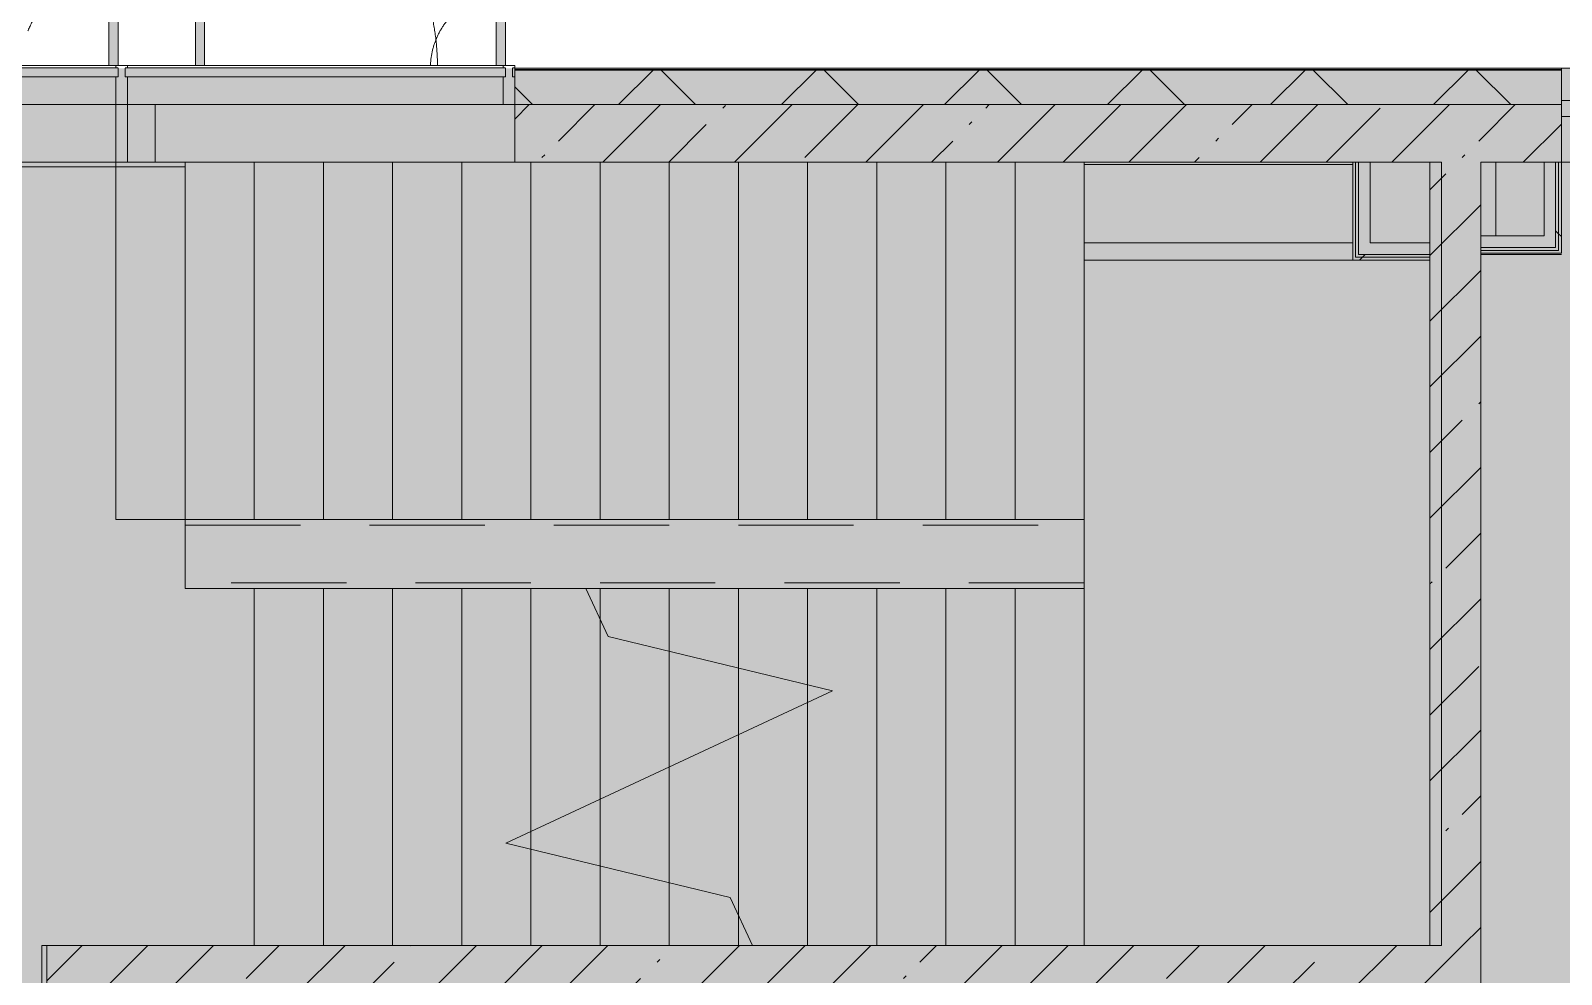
# Model space of a CAD drawing. Header units: millimetres. Extents: x 81633 to 280618, y -8553 to 29000.
# Drawn here: x 240012 to 246652, y 17625 to 21721 of the extents above; entities that cross this region are included whole.
import ezdxf

# ---------------------------------------------------------------- set-up
doc = ezdxf.new("R2010")
doc.units = ezdxf.units.MM
doc.linetypes.add('200_ШТРИХ__ш1_п0_6_', pattern=[800, 500, -300])
doc.layers.add('A-DETL-GENF-3', color=7, linetype='Continuous', lineweight=9, true_color=0xc0c0c0, transparency=0.4)
for name, color, linetype, lineweight in [('A-DETL-MBND-1', 7, '200_ШТРИХ__ш1_п0_6_', 9), ('A-GLAZ-3', 7, 'Continuous', 5), ('A-GLAZ-CWMG-2', 7, 'Continuous', 5), ('A-WALL-2', 7, 'Continuous', 5), ('I-WALL-5', 7, 'Continuous', 5)]:
    doc.layers.add(name, color=color, linetype=linetype, lineweight=lineweight)
for name, color, linetype, lineweight, true_color in [('A-FLOR-3', 7, 'Continuous', 5, 0xb7b7b7), ('A-GLAZ-2', 7, 'Continuous', 5, 0x737373), ('A-GLAZ-CWMG-4', 7, 'Continuous', 5, 0x737373), ('A-WALL-3', 7, 'Continuous', 5, 0x737373), ('A-WALL-4', 7, 'Continuous', 9, 0x737373), ('I-WALL-3', 7, 'Continuous', 5, 0xe7e7e7), ('I-WALL-4', 7, 'Continuous', 9, 0xe7e7e7), ('I-WALL-6', 7, 'Continuous', 5, 0x737373), ('S-STRS-3', 7, 'Continuous', 5, 0x737373), ('S-STRS-MBND-3', 7, 'Continuous', 5, 0x737373)]:
    doc.layers.add(name, color=color, linetype=linetype, lineweight=lineweight, true_color=true_color)
pattern_1 = [(45, (145501.93, 0), (-285.1231, 285.1231), []), (45, (145787.05, 0), (-285.1231, 285.1231), [504.031, -100.806, 16.764, -84.042])]
pattern_2 = [(45, (145501.9, 0), (-530.33, 530.33), []), (135, (145501.9, 0), (-530.33, -530.33), [])]

# ---------------------------------------------------------------- blocks, each defined once
blk = doc.blocks.new('120_Окно_СКБ_1Ст - 120_Окно_СКБ_1Ст 900х2500_h_ с форточкой-22877787-2_3_3_птичка')
at = {"layer": 'A-GLAZ-2'}
for p, q in [((-450, -127), (-450, -57)), ((-450, -57), (-380, -57)), ((450, -57), (-450, -57)), ((-380, -57), (-380, -127)), ((380, -127), (380, -57)), ((380, -57), (450, -57)), ((450, -57), (450, -127)), ((-380, -127), (-450, -127)), ((-450, -127), (-400, -127)), ((-380, -127), (-400, -127)), ((-400, -127), (-400, -137)), ((380, -87), (-380, -87)), ((-380, -87), (-380, -127)), ((-330, -137), (-330, -87)), ((-330, -107), (330, -107)), ((330, -117), (-330, -117)), ((330, -137), (330, -87)), ((380, -127), (380, -87)), ((450, -127), (380, -127)), ((400, -127), (380, -127)), ((400, -127), (450, -127)), ((400, -137), (400, -127)), ((-400, -137), (400, -137)), ((400, -137), (-400, -137))]:
    blk.add_line(p, q, dxfattribs=at)
blk = doc.blocks.new('DRS_ДПУ_распашная__2Ст_Прямоугольная1 - ВН-4_ Нр_ДО_1500х2200 глухая-26741401-2_3_3_птичка')
at = {"layer": 'A-DETL-MBND-1'}
h = blk.add_hatch(color=256, dxfattribs=at)
h.paths.add_polyline_path([(-760, 10), (-730, 10), (-730, 1050), (-770, 1050), (-770, 10)])
h.paths.add_polyline_path([(-760, 0), (-760, 10), (-770, 0)])
h = blk.add_hatch(color=256, dxfattribs=at)
h.paths.add_polyline_path([(760, 0), (770, 0), (760, 10)])
h.paths.add_polyline_path([(730, 10), (770, 10), (770, 423.1), (730, 423.1), (730, 40)])
for p, q in [((-770, 1050), (-770, 10)), ((-730, 1050), (-770, 1050)), ((-730, 10), (-730, 1050)), ((770, 423.1), (730, 423.1)), ((730, 423.1), (730, 10)), ((770, 10), (770, 423.1))]:
    blk.add_line(p, q, dxfattribs=at)
for centre, radius, start, end in [((-770, 0), 1050, 0.55196, 90), ((770, 0), 423.1, 90, 178.61029)]:
    blk.add_arc(centre, radius, start, end, dxfattribs=at)
blk = doc.blocks.new('Прямоугольный импост - Импост структурный с накладкой - 170мм-23713241-2_3_3_птичка')
at = {"layer": 'A-DETL-MBND-1'}
for p, q in [((-10, 0), (0, 0)), ((0, 0), (0, -10))]:
    blk.add_line(p, q, dxfattribs=at)
blk = doc.blocks.new('DRS_ДПУ_распашная__2Ст_Прямоугольная1 - ВН-4_ Нр_ДО_1500х2200 глухая-26857260-2_3_3_птичка')
at = {"layer": 'A-DETL-MBND-1'}
blk.add_hatch(color=256, dxfattribs=at).paths.add_polyline_path([(-662.5, 10), (-632.5, 10), (-632.5, 1050), (-672.5, 1050), (-672.5, 10)])
h = blk.add_hatch(color=256, dxfattribs=at)
h.paths.add_polyline_path([(662.5, 0), (672.5, 0), (662.5, 10)])
h.paths.add_polyline_path([(632.5, 10), (672.5, 10), (672.5, 325.6), (632.5, 325.6), (632.5, 40)])
for p, q in [((-672.5, 1050), (-672.5, 10)), ((-632.5, 1050), (-672.5, 1050)), ((-632.5, 10), (-632.5, 1050)), ((672.5, 325.6), (632.5, 325.6)), ((632.5, 325.6), (632.5, 10)), ((672.5, 10), (672.5, 325.6))]:
    blk.add_line(p, q, dxfattribs=at)
for centre, radius, start, end in [((-672.5, 0), 1050, 0.55196, 90), ((672.5, 0), 325.6, 90, 178.15712)]:
    blk.add_arc(centre, radius, start, end, dxfattribs=at)
blk = doc.blocks.new('PNS_Панель прямоугольная1 - Нр_Стекло - 40мм-22959730-2_3_3_птичка')
at = {"layer": 'A-GLAZ-2'}
blk.add_line((-756.4, -40), (760, -40), dxfattribs=at)
at = {"layer": 'A-GLAZ-3'}
for p, q in [((-770, 0), (770, 0)), ((770, 0), (-770, 0))]:
    blk.add_line(p, q, dxfattribs=at)
blk = doc.blocks.new('PNS_Панель прямоугольная1 - Нр_Стекло - 40мм-23689183-2_3_3_птичка')
at = {"layer": 'A-GLAZ-2'}
blk.add_line((-815, -40), (815, -40), dxfattribs=at)
at = {"layer": 'A-GLAZ-3'}
for p, q in [((-825, 0), (825, 0)), ((825, 0), (-825, 0))]:
    blk.add_line(p, q, dxfattribs=at)
blk = doc.blocks.new('Прямоугольный импост - Импост структурный с накладкой - 170мм-22874516-2_3_3_птичка')
at = {"layer": 'A-GLAZ-CWMG-2'}
for p, q in [((-50, -10), (-50, 0)), ((-50, 0), (-40, 0)), ((-10, 0), (0, 0)), ((0, 0), (0, -10)), ((0, -10), (-50, -10))]:
    blk.add_line(p, q, dxfattribs=at)
at = {"layer": 'A-GLAZ-CWMG-4'}
for p, q in [((-50, 40), (-50, 160)), ((-50, 160), (0, 160)), ((0, 160), (0, 40)), ((-40, 40), (-50, 40)), ((-40, 2), (-40, 40)), ((-10, 40), (-10, 2)), ((0, 40), (-10, 40))]:
    blk.add_line(p, q, dxfattribs=at)
blk = doc.blocks.new('Прямоугольный импост - Импост структурный с накладкой - 170мм-22855553-2_3_3_птичка')
at = {"layer": 'A-GLAZ-CWMG-2'}
for p, q in [((93360, 21560), (93360, 21570)), ((93360, 21570), (94880, 21570)), ((94880, 21570), (94880, 21560))]:
    blk.add_line(p, q, dxfattribs=at)
at = {"layer": 'A-GLAZ-CWMG-4'}
blk.add_line((93360, 21400), (94880, 21400), dxfattribs=at)
blk = doc.blocks.new('Прямоугольный импост - Импост структурный с накладкой - 170мм-23689142-2_3_3_птичка')
at = {"layer": 'A-GLAZ-CWMG-2'}
for p, q in [((94930, 21560), (94930, 21570)), ((94930, 21570), (96560, 21570)), ((96560, 21570), (96560, 21560))]:
    blk.add_line(p, q, dxfattribs=at)
at = {"layer": 'A-GLAZ-CWMG-4'}
blk.add_line((94930, 21400), (96560, 21400), dxfattribs=at)
blk = doc.blocks.new('Прямоугольный импост - Импост структурный с накладкой - 170мм-22874498-2_3_3_птичка')
at = {"layer": 'A-GLAZ-CWMG-2'}
for p, q in [((-25, -10), (-25, 0)), ((-25, 0), (-15, 0)), ((15, 0), (25, 0)), ((25, 0), (25, -10)), ((25, -10), (-25, -10))]:
    blk.add_line(p, q, dxfattribs=at)
at = {"layer": 'A-GLAZ-CWMG-4'}
for p, q in [((-25, 40), (-25, 160)), ((-25, 160), (25, 160)), ((25, 160), (25, 40)), ((-15, 40), (-25, 40)), ((-15, 2), (-15, 40)), ((15, 40), (15, 2)), ((25, 40), (15, 40))]:
    blk.add_line(p, q, dxfattribs=at)
blk = doc.blocks.new('Зашивка приборов отопления31 - Зашивка приборов отопления-33324104-2_3_3_птичка')
at = {"layer": 'A-WALL-3'}
for p, q in [((126595, 120), (125430, 120)), ((126595, 45), (126595, 120)), ((126595, 45), (125430, 45)), ((125430, 45), (126595, 45)), ((126595, -295), (126595, 45)), ((125430, -295), (126595, -295))]:
    blk.add_line(p, q, dxfattribs=at)

msp = doc.modelspace()

# ---------------------------------------------------------------- hatches: boundary and pattern name
at = {"layer": 'A-DETL-GENF-3'}
msp.add_hatch(color=256, dxfattribs=at).paths.add_polyline_path([(270739.9, -258), (270739.9, 21558), (238809.9, 21558), (238809.9, 27348), (230361.9, 27348), (230361.9, 5750), (234703.9, 5750), (234703.9, -258), (270432.1, -258)])
at = {"layer": 'A-WALL-2'}
h = msp.add_hatch(dxfattribs=at)
h.set_pattern_fill('FP_80', color=256, style=0, pattern_type=2)
h.set_pattern_definition([(45, (145501.93, 0), (-353.5534, 353.5534), []), (135, (145501.93, 0), (-353.5534, -353.5534), [])])
h.paths.add_polyline_path([(270731.9, 21400), (270731.9, 21550), (265652.1, 21550), (265652.1, 21400), (270581.9, 21400)])
h.paths.add_polyline_path([(264752.1, 21400), (264752.1, 21550), (263402.4, 21550), (263402.4, 21400), (264186.2, 21400)])
h.paths.add_polyline_path([(255851.9, 21400), (256751.9, 21400), (256751.9, 21550), (255452.4, 21550), (255452.4, 21400)])
h.paths.add_polyline_path([(253252.4, 21400), (254552.4, 21400), (254552.4, 21550), (253252.4, 21550)])
h.paths.add_polyline_path([(252352.4, 21400), (252352.4, 21550), (251052.1, 21550), (251052.1, 21400), (251694.4, 21400)])
h.paths.add_polyline_path([(257651.9, 21400), (258802.4, 21400), (258802.4, 21550), (257651.9, 21550)])
h.paths.add_polyline_path([(262104.2, 21400), (262502.4, 21400), (262502.4, 21550), (261102.4, 21550), (261102.4, 21400), (261602.4, 21400)])
h.paths.add_polyline_path([(247551.9, 21400), (248752.1, 21400), (248752.1, 21550), (247551.9, 21550)])
h.paths.add_polyline_path([(238561.9, 21400), (238811.9, 21400), (238807.9, 21550), (238561.9, 21550)])
h.paths.add_polyline_path([(246651.9, 21400), (246651.9, 21550), (242111.9, 21550), (242111.9, 21400), (246489.5, 21400)])
at = {"layer": 'I-WALL-3'}
for points in [[(246626.9, 20780), (246626.9, 21150), (246576.9, 21150), (246576.9, 20780)], [(246301.9, 20780), (246576.9, 20780), (246576.9, 20830), (246301.9, 20830)]]:
    msp.add_hatch(color=256, dxfattribs=at).paths.add_polyline_path(points)
at = {"layer": 'I-WALL-4'}
for points in [[(245821.9, 20750), (245821.9, 21150), (245771.9, 21150), (245771.9, 20750)], [(246081.9, 20750), (246081.9, 20800), (245821.9, 20800), (245821.9, 20750), (245969, 20750)]]:
    msp.add_hatch(color=256, dxfattribs=at).paths.add_polyline_path(points)
at = {"layer": 'I-WALL-5'}
h = msp.add_hatch(dxfattribs=at)
h.set_pattern_fill('FP_88', color=256, style=0, pattern_type=2)
h.set_pattern_definition(pattern_1)
h.paths.add_polyline_path([(246081.9, 21150), (246081.9, 21400), (242111.9, 21400), (242111.9, 21150), (245821.9, 21150)])
h.paths.add_polyline_path([(238704, 21150), (238811.9, 21150), (238809.9, 21400), (238531.9, 21400), (238531.9, 21150), (238682.1, 21150)])
h = msp.add_hatch(dxfattribs=at)
h.set_pattern_fill('FP_88', color=256, style=0, pattern_type=2)
h.set_pattern_definition(pattern_1)
h.paths.add_polyline_path([(246301.9, 17750), (246301.9, 21400), (246081.9, 21400), (246081.9, 17750)])
h = msp.add_hatch(dxfattribs=at)
h.set_pattern_fill('FP_88', color=256, style=0, pattern_type=2)
h.set_pattern_definition(pattern_1)
h.paths.add_polyline_path([(264017.4, 21150), (264752.1, 21150), (264752.1, 21400), (263402.4, 21400), (263402.4, 21150), (264004.9, 21150)])
h.paths.add_polyline_path([(258802.4, 21150), (258802.4, 21400), (257651.9, 21400), (257651.9, 21150), (257940.3, 21150)])
h.paths.add_polyline_path([(266711.9, 21150), (266711.9, 21400), (266351.9, 21400), (266351.9, 21150)])
h.paths.add_polyline_path([(261602.4, 21150), (262502.4, 21150), (262502.4, 21400), (261602.4, 21400), (261602.4, 21239.3)])
h.paths.add_polyline_path([(251551.9, 21150), (252352.4, 21150), (252352.4, 21400), (251551.9, 21400)])
h.paths.add_polyline_path([(246489.5, 21150), (246651.9, 21150), (246651.9, 21400), (246301.9, 21400), (246301.9, 21150)])
h.paths.add_polyline_path([(247551.9, 21150), (248752.1, 21150), (248752.1, 21400), (247551.9, 21400)])
h.paths.add_polyline_path([(253726.9, 21150), (254552.4, 21150), (254552.4, 21400), (253252.4, 21400), (253252.4, 21150), (253676.9, 21150)])
h.paths.add_polyline_path([(256751.9, 21150), (256751.9, 21400), (256551.9, 21400), (256551.9, 21150)])
h.paths.add_polyline_path([(255851.9, 21150), (255851.9, 21400), (255452.4, 21400), (255452.4, 21150)])
h = msp.add_hatch(dxfattribs=at)
h.set_pattern_fill('FP_174', color=256, style=0, pattern_type=2)
h.set_pattern_definition(pattern_2)
h.paths.add_polyline_path([(246639.4, 20767.5), (246639.4, 21150), (246626.9, 21150), (246626.9, 20767.5)])
h = msp.add_hatch(dxfattribs=at)
h.set_pattern_fill('FP_174', color=256, style=0, pattern_type=2)
h.set_pattern_definition(pattern_2)
h.paths.add_polyline_path([(246651.9, 20755), (246651.9, 21150), (246639.4, 21150), (246639.4, 20755)])
h = msp.add_hatch(dxfattribs=at)
h.set_pattern_fill('FP_174', color=256, style=0, pattern_type=2)
h.set_pattern_definition(pattern_2)
h.paths.add_polyline_path([(245759.4, 20725), (246081.9, 20725), (246081.9, 20737.5), (245759.4, 20737.5)])
h = msp.add_hatch(dxfattribs=at)
h.set_pattern_fill('FP_174', color=256, style=0, pattern_type=2)
h.set_pattern_definition(pattern_2)
h.paths.add_polyline_path([(245771.9, 20737.5), (246081.9, 20737.5), (246081.9, 20750), (245771.9, 20750)])
h = msp.add_hatch(dxfattribs=at)
h.set_pattern_fill('FP_88', color=256, style=0, pattern_type=2)
h.set_pattern_definition(pattern_1)
h.paths.add_polyline_path([(246221.9, 17530), (246301.9, 17530), (246301.9, 17750), (240081.9, 17750), (240081.9, 17530), (245448.5, 17530)])

# ---------------------------------------------------------------- linework, layer by layer
at = {"layer": 'A-DETL-MBND-1'}
for p, q in [((240431.9, 21150), (240431.9, 21400)), ((240551.9, 21400), (240551.9, 21150)), ((240681.9, 19575), (244581.9, 19575)), ((244581.9, 19325), (240681.9, 19325))]:
    msp.add_line(p, q, dxfattribs=at)
at = {"layer": 'A-FLOR-3'}
for p, q in [((240381.9, 21150), (240381.9, 21400)), ((240681.9, 21130), (238551.9, 21130)), ((240681.9, 21150), (238811.9, 21150)), ((240681.9, 19300), (240681.9, 21150)), ((246366.9, 21150), (246366.9, 20830)), ((246651.9, 20750), (246301.9, 20750)), ((240981.9, 19300), (240681.9, 19300)), ((240060.9, 13620), (240060.9, 17750)), ((240060.9, 17750), (240081.9, 17750))]:
    msp.add_line(p, q, dxfattribs=at)
at = {"layer": 'A-WALL-3'}
for p, q in [((255452.4, 21558), (242111.9, 21558)), ((242111.9, 21558), (242111.9, 21400)), ((246651.9, 21400), (246651.9, 21558)), ((246081.9, 21400), (246301.9, 21400))]:
    msp.add_line(p, q, dxfattribs=at)
at = {"layer": 'A-WALL-4'}
for p, q in [((246651.9, 21553), (242111.9, 21553)), ((246651.9, 21550), (242111.9, 21550)), ((242111.9, 21400), (246081.9, 21400)), ((246651.9, 21400), (246301.9, 21400)), ((245821.9, 21150), (245746.9, 21150)), ((245759.4, 20737.5), (245759.4, 21150)), ((245771.9, 20750), (245771.9, 21150)), ((246651.9, 21150), (246576.9, 21150)), ((246626.9, 20780), (246626.9, 21150)), ((246639.4, 20767.5), (246639.4, 21150)), ((246081.9, 20725), (246081.9, 20800)), ((246301.9, 20830), (246301.9, 20755)), ((246081.9, 20737.5), (245759.4, 20737.5)), ((246081.9, 20750), (245771.9, 20750)), ((246301.9, 20780), (246626.9, 20780)), ((246301.9, 20767.5), (246639.4, 20767.5))]:
    msp.add_line(p, q, dxfattribs=at)
at = {"layer": 'I-WALL-6'}
for p, q in [((242111.9, 21400), (242111.9, 21150)), ((246651.9, 21150), (246651.9, 21400)), ((242111.9, 21150), (245746.9, 21150)), ((245746.9, 21150), (245746.9, 20725)), ((245821.9, 21150), (246081.9, 21150)), ((245821.9, 20800), (245821.9, 21150)), ((246081.9, 21150), (246081.9, 20800)), ((246301.9, 21150), (246576.9, 21150)), ((246301.9, 20830), (246301.9, 21150)), ((246576.9, 21150), (246576.9, 20830)), ((251051.9, 21150), (246651.9, 21150)), ((246651.9, 20755), (246651.9, 21150)), ((246081.9, 20800), (245821.9, 20800)), ((246576.9, 20830), (246301.9, 20830)), ((245746.9, 20725), (246081.9, 20725)), ((246081.9, 20725), (246081.9, 17750)), ((246301.9, 15235), (246301.9, 20755)), ((246301.9, 20755), (246651.9, 20755)), ((240081.9, 17750), (240081.9, 13620)), ((246081.9, 17750), (240081.9, 17750))]:
    msp.add_line(p, q, dxfattribs=at)
at = {"layer": 'S-STRS-3'}
for p, q in [((240381.9, 19600), (240381.9, 21150)), ((240981.9, 21150), (240681.9, 21150)), ((241281.9, 21150), (240981.9, 21150)), ((240981.9, 19600), (240981.9, 21150)), ((240981.9, 19600), (240981.9, 21150)), ((241581.9, 21150), (241281.9, 21150)), ((241281.9, 19600), (241281.9, 21150)), ((241281.9, 19600), (241281.9, 21150)), ((241881.9, 21150), (241581.9, 21150)), ((241581.9, 19600), (241581.9, 21150)), ((241581.9, 19600), (241581.9, 21150)), ((242111.9, 21150), (241881.9, 21150)), ((241881.9, 19600), (241881.9, 21150)), ((241881.9, 19600), (241881.9, 21150)), ((242181.9, 19600), (242181.9, 21150)), ((242181.9, 19600), (242181.9, 21150)), ((242481.9, 19600), (242481.9, 21150)), ((242481.9, 19600), (242481.9, 21150)), ((242781.9, 19600), (242781.9, 21150)), ((242781.9, 19600), (242781.9, 21150)), ((243081.9, 19600), (243081.9, 21150)), ((243081.9, 19600), (243081.9, 21150)), ((243381.9, 19600), (243381.9, 21150)), ((243381.9, 19600), (243381.9, 21150)), ((243681.9, 19600), (243681.9, 21150)), ((243681.9, 19600), (243681.9, 21150)), ((243981.9, 19600), (243981.9, 21150)), ((243981.9, 19600), (243981.9, 21150)), ((244281.9, 19600), (244281.9, 21150)), ((244281.9, 19600), (244281.9, 21150)), ((244581.9, 21140), (244581.9, 21150)), ((244581.9, 21140), (244581.9, 21150)), ((244581.9, 19600), (244581.9, 20725)), ((244581.9, 19600), (244581.9, 20725)), ((240981.9, 19600), (240681.9, 19600)), ((241281.9, 19600), (240981.9, 19600)), ((241581.9, 19600), (241281.9, 19600)), ((241881.9, 19600), (241581.9, 19600)), ((242181.9, 19600), (241881.9, 19600)), ((242481.9, 19600), (242181.9, 19600)), ((242781.9, 19600), (242481.9, 19600)), ((243081.9, 19600), (242781.9, 19600)), ((243381.9, 19600), (243081.9, 19600)), ((243681.9, 19600), (243381.9, 19600)), ((243981.9, 19600), (243681.9, 19600)), ((244281.9, 19600), (243981.9, 19600)), ((244581.9, 19600), (244281.9, 19600)), ((244581.9, 19600), (244581.9, 19300)), ((240981.9, 19300), (240981.9, 17750)), ((240981.9, 19300), (241281.9, 19300)), ((240981.9, 19300), (240981.9, 17750)), ((241281.9, 19300), (241581.9, 19300)), ((241281.9, 19300), (241281.9, 17750)), ((241281.9, 19300), (241281.9, 17750)), ((241581.9, 19300), (241881.9, 19300)), ((241581.9, 19300), (241581.9, 17750)), ((241581.9, 19300), (241581.9, 17750)), ((241881.9, 19300), (242181.9, 19300)), ((241881.9, 19300), (241881.9, 17750)), ((241881.9, 19300), (241881.9, 17750)), ((242181.9, 19300), (242420.5, 19300)), ((242181.9, 19300), (242181.9, 18245.2)), ((242181.9, 19300), (242181.9, 18245.2)), ((242420.5, 19300), (242481.9, 19300)), ((242481.9, 19300), (242781.9, 19300)), ((242481.9, 19300), (242481.9, 19168.4)), ((242481.9, 19300), (242481.9, 19168.4)), ((242781.9, 19300), (243081.9, 19300)), ((242781.9, 19300), (242781.9, 19027.2)), ((242781.9, 19300), (242781.9, 19027.2)), ((243081.9, 19300), (243381.9, 19300)), ((243081.9, 19300), (243081.9, 18954.3)), ((243081.9, 19300), (243081.9, 18954.3)), ((243381.9, 19300), (243681.9, 19300)), ((243381.9, 19300), (243381.9, 18881.4)), ((243381.9, 19300), (243381.9, 18881.4)), ((243681.9, 19300), (243981.9, 19300)), ((243681.9, 19300), (243681.9, 17750)), ((243681.9, 19300), (243681.9, 17750)), ((243981.9, 19300), (244281.9, 19300)), ((243981.9, 19300), (243981.9, 17750)), ((243981.9, 19300), (243981.9, 17750)), ((244281.9, 19300), (244581.9, 19300)), ((244281.9, 19300), (244281.9, 17750)), ((244281.9, 19300), (244281.9, 17750)), ((244581.9, 19300), (244581.9, 17750)), ((244581.9, 19300), (244581.9, 17750)), ((242481.9, 19168.4), (242481.9, 18385.1)), ((242481.9, 19168.4), (242481.9, 18385.1)), ((242781.9, 19027.2), (242781.9, 18525)), ((242781.9, 19027.2), (242781.9, 18525)), ((243081.9, 18954.3), (243081.9, 18664.9)), ((243081.9, 18954.3), (243081.9, 18664.9)), ((243381.9, 18881.4), (243381.9, 18804.8)), ((243381.9, 18881.4), (243381.9, 18804.8)), ((243381.9, 18804.8), (243381.9, 17750)), ((243381.9, 18804.8), (243381.9, 17750)), ((243081.9, 18660.5), (243081.9, 17881.6)), ((243081.9, 18660.5), (243081.9, 17881.6)), ((242781.9, 18525), (242781.9, 18022.8)), ((242781.9, 18525), (242781.9, 18022.8)), ((242481.9, 18385.1), (242481.9, 18095.7)), ((242481.9, 18385.1), (242481.9, 18095.7)), ((242181.9, 18245.2), (242181.9, 18168.6)), ((242181.9, 18245.2), (242181.9, 18168.6)), ((242181.9, 18168.6), (242181.9, 17750)), ((242181.9, 18168.6), (242181.9, 17750)), ((242481.9, 18095.7), (242481.9, 17750)), ((242481.9, 18095.7), (242481.9, 17750)), ((242781.9, 18022.8), (242781.9, 17750)), ((242781.9, 18022.8), (242781.9, 17750)), ((243081.9, 17881.6), (243081.9, 17750)), ((243081.9, 17881.6), (243081.9, 17750)), ((243081.9, 17750), (243143.3, 17750))]:
    msp.add_line(p, q, dxfattribs=at)
at = {"layer": 'S-STRS-MBND-3'}
for p, q in [((240381.9, 19600), (240381.9, 21150)), ((244581.9, 21150), (240381.9, 21150)), ((240681.9, 19600), (240681.9, 21150)), ((240681.9, 19600), (240681.9, 21150)), ((240981.9, 19600), (240981.9, 21150)), ((240981.9, 19600), (240981.9, 21150)), ((241281.9, 19600), (241281.9, 21150)), ((241281.9, 19600), (241281.9, 21150)), ((241581.9, 19600), (241581.9, 21150)), ((241581.9, 19600), (241581.9, 21150)), ((241881.9, 19600), (241881.9, 21150)), ((241881.9, 19600), (241881.9, 21150)), ((242181.9, 19600), (242181.9, 21150)), ((242181.9, 19600), (242181.9, 21150)), ((242481.9, 19600), (242481.9, 21150)), ((242481.9, 19600), (242481.9, 21150)), ((242781.9, 19600), (242781.9, 21150)), ((242781.9, 19600), (242781.9, 21150)), ((243081.9, 19600), (243081.9, 21150)), ((243081.9, 19600), (243081.9, 21150)), ((243381.9, 19600), (243381.9, 21150)), ((243381.9, 19600), (243381.9, 21150)), ((243681.9, 19600), (243681.9, 21150)), ((243681.9, 19600), (243681.9, 21150)), ((243981.9, 19600), (243981.9, 21150)), ((243981.9, 19600), (243981.9, 21150)), ((244281.9, 19600), (244281.9, 21150)), ((244281.9, 19600), (244281.9, 21150)), ((246131.9, 21150), (244581.9, 21150)), ((244581.9, 19600), (244581.9, 21150)), ((244581.9, 19600), (244581.9, 21150)), ((246131.9, 17750), (246131.9, 21150)), ((244581.9, 19600), (240381.9, 19600)), ((244581.9, 19600), (244581.9, 19300)), ((242420.5, 19300), (244581.9, 19300)), ((242517.8, 19091.4), (242420.5, 19300)), ((242481.9, 19300), (242481.9, 19168.4)), ((242481.9, 19300), (242481.9, 19168.4)), ((242781.9, 19300), (242781.9, 19027.2)), ((242781.9, 19300), (242781.9, 19027.2)), ((243081.9, 19300), (243081.9, 18954.3)), ((243081.9, 19300), (243081.9, 18954.3)), ((243381.9, 19300), (243381.9, 18881.4)), ((243381.9, 19300), (243381.9, 18881.4)), ((243681.9, 19300), (243681.9, 17750)), ((243681.9, 19300), (243681.9, 17750)), ((243981.9, 19300), (243981.9, 17750)), ((243981.9, 19300), (243981.9, 17750)), ((244281.9, 19300), (244281.9, 17750)), ((244281.9, 19300), (244281.9, 17750)), ((244581.9, 19300), (244581.9, 17750)), ((244581.9, 19300), (244581.9, 17750)), ((243490, 18855.2), (242517.8, 19091.4)), ((242073.9, 18194.8), (243490, 18855.2)), ((243381.9, 18804.8), (243381.9, 17750)), ((243381.9, 18804.8), (243381.9, 17750)), ((243081.9, 18664.9), (243081.9, 17881.6)), ((243081.9, 18664.9), (243081.9, 17881.6)), ((242781.9, 18525), (242781.9, 18022.8)), ((242781.9, 18525), (242781.9, 18022.8)), ((242481.9, 18385.1), (242481.9, 18095.7)), ((242481.9, 18385.1), (242481.9, 18095.7)), ((243046.1, 17958.6), (242073.9, 18194.8)), ((242181.9, 18245.2), (242181.9, 18168.6)), ((242181.9, 18245.2), (242181.9, 18168.6)), ((243143.3, 17750), (243046.1, 17958.6)), ((243143.3, 17750), (244581.9, 17750)), ((244581.9, 17750), (246131.9, 17750))]:
    msp.add_line(p, q, dxfattribs=at)

# ---------------------------------------------------------------- block references
at = {"layer": 'A-DETL-MBND-1'}
for name, p in [('DRS_ДПУ_распашная__2Ст_Прямоугольная1 - ВН-4_ Нр_ДО_1500х2200 глухая-26741401-2_3_3_птичка', (239621.9, 21560)), ('DRS_ДПУ_распашная__2Ст_Прямоугольная1 - ВН-4_ Нр_ДО_1500х2200 глухая-26857260-2_3_3_птичка', (241399.4, 21560))]:
    msp.add_blockref(name, p, dxfattribs=at)
at = {"layer": 'A-DETL-MBND-1', "extrusion": (0, 0, -1), "rotation": 180}
msp.add_blockref('Прямоугольный импост - Импост структурный с накладкой - 170мм-23713241-2_3_3_птичка', (-242111.9, 21560), dxfattribs=at)
at = {"layer": 'A-GLAZ-2'}
msp.add_blockref('120_Окно_СКБ_1Ст - 120_Окно_СКБ_1Ст 900х2500_h_ с форточкой-22877787-2_3_3_птичка', (247101.9, 21475), dxfattribs=at)
at = {"layer": 'A-GLAZ-3'}
for name, p in [('PNS_Панель прямоугольная1 - Нр_Стекло - 40мм-22959730-2_3_3_птичка', (239621.9, 21560)), ('PNS_Панель прямоугольная1 - Нр_Стекло - 40мм-23689183-2_3_3_птичка', (241246.9, 21560))]:
    msp.add_blockref(name, p, dxfattribs=at)
at = {"layer": 'A-GLAZ-CWMG-2'}
for name in ['Прямоугольный импост - Импост структурный с накладкой - 170мм-22855553-2_3_3_птичка', 'Прямоугольный импост - Импост структурный с накладкой - 170мм-23689142-2_3_3_птичка']:
    msp.add_blockref(name, (145501.9, 0), dxfattribs=at)
at = {"layer": 'A-GLAZ-CWMG-4', "extrusion": (0, 0, -1), "rotation": 180}
for name, p in [('Прямоугольный импост - Импост структурный с накладкой - 170мм-22874498-2_3_3_птичка', (-240406.9, 21560)), ('Прямоугольный импост - Импост структурный с накладкой - 170мм-22874516-2_3_3_птичка', (-242111.9, 21560))]:
    msp.add_blockref(name, p, dxfattribs=at)
at = {"layer": 'A-WALL-3', "rotation": 180}
msp.add_blockref('Зашивка приборов отопления31 - Зашивка приборов отопления-33324104-2_3_3_птичка', (371177, 20845), dxfattribs=at)

doc.saveas('drawing.dxf')
